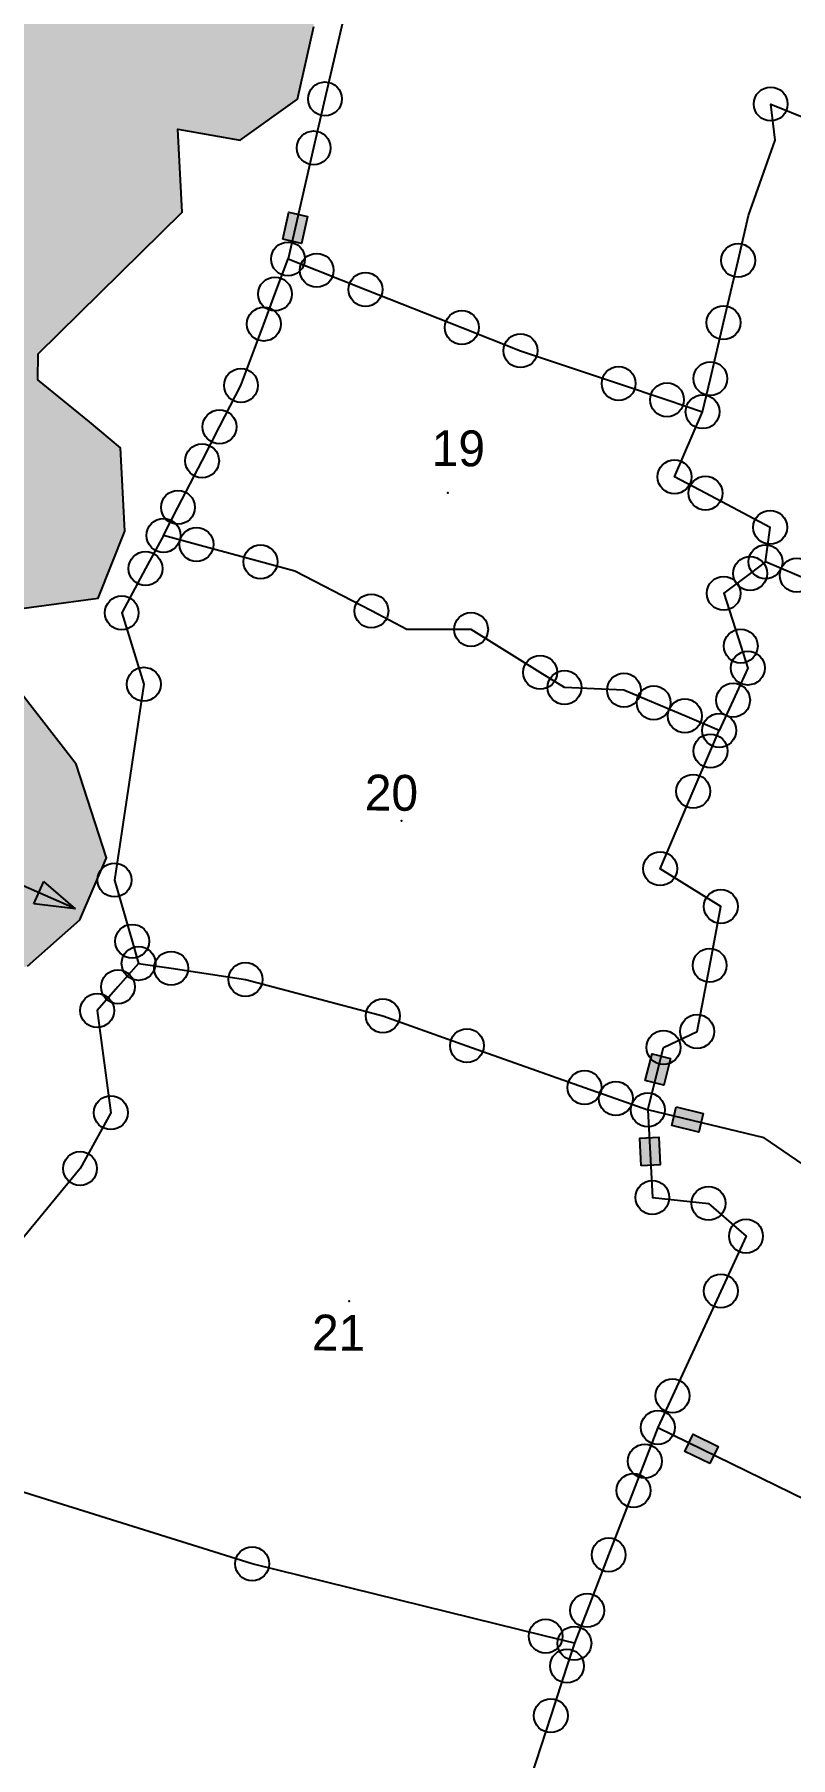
# Model space of a CAD drawing. Header units: metres. Extents: x 268361 to 270570, y 2132729 to 2134736.
# Drawn here: x 268594.1 to 268744.4, y 2134044.1 to 2134386.5 of the extents above; entities that cross this region are included whole.
import ezdxf

# ---------------------------------------------------------------- set-up
doc = ezdxf.new("R2010")
doc.units = ezdxf.units.M
for name, color, linetype in [('POINT_PARCEL', 7, 'Continuous'), ('POLY_HATCH', 12, 'Continuous'), ('POLY_PARCEL', 6, 'Continuous'), ('SYM_ARROW', 1, 'Continuous'), ('SYM_STONE', 1, 'Continuous'), ('TEXT_PARCEL', 7, 'Continuous')]:
    doc.layers.add(name, color=color, linetype=linetype)
doc.styles.add('TEXT_MAP', font='KRDEV050.TTF')

# ---------------------------------------------------------------- blocks, each defined once
blk = doc.blocks.new('STONE')
blk.add_circle((0, 0), 0.851)
blk = doc.blocks.new('STONESQUAREFILLED')
blk.add_hatch(color=256).paths.add_polyline_path([(0.696, -0.481), (0.696, 0.481), (-0.696, 0.481), (-0.696, -0.481)])
blk.add_lwpolyline([(-0.696, 0.481), (0.696, 0.481), (0.696, -0.481), (-0.696, -0.481)], close=True)
blk = doc.blocks.new('ARROWASPECT')
h = blk.add_hatch(color=256)
h.paths.add_polyline_path([(0, -2.013), (0.616, -2.013), (0, 0)])
h.paths.add_polyline_path([(0, 0), (-0.616, -2.013), (0, -2.013)])
for points in [[(0, 0), (-0.616, -2.013)], [(0, 0), (0, -12.13)], [(0, 0), (0.616, -2.013)], [(0.616, -2.013), (-0.616, -2.013)]]:
    blk.add_lwpolyline(points)
blk = doc.blocks.new('HHHH')
at = {"layer": 'POLY_HATCH'}
h = blk.add_hatch(dxfattribs=at)
h.set_pattern_fill('ZIGZAG', color=256, style=0)
h.set_pattern_definition([(0, (0, 0), (3.175, 3.175), [3.175, -3.175]), (90, (3.175, 0), (-3.175, 3.175), [3.175, -3.175])])
h.paths.add_polyline_path([(153.132, 400.8), (140.331, 360.943), (130.405, 331.044), (135.426, 327.817), (142.201, 332.648), (141.782, 334.321), (141.896, 337.66), (144.767, 340.788), (148.159, 345.221), (149.986, 346.785), (153.378, 347.306), (154.422, 350.956), (153.639, 354.085), (150.508, 357.735), (154.161, 358.778), (154.944, 360.863), (154.422, 362.428), (152.884, 363.35), (154.161, 366.86), (160.424, 362.688), (164.86, 363.21), (167.47, 364.513), (169.819, 368.945), (169.297, 372.074), (168.514, 376.506), (166.165, 378.07), (161.729, 379.113), (158.337, 380.678), (167.209, 380.156), (173.211, 381.46), (173.211, 386.935), (170.08, 390.585), (166.165, 393.713), (171.384, 391.627), (178.691, 393.452), (181.301, 395.799), (182.605, 398.927), (181.04, 403.62), (178.169, 407.27), (176.343, 407.792), (171.527, 409.166), (172.95, 411.442), (173.472, 412.745), (173.472, 413.006), (176.603, 411.181), (182.084, 411.963), (183.388, 415.352), (183.127, 419.524), (181.562, 420.827), (178.952, 422.913), (178.952, 424.217), (186.128, 431.386), (185.867, 435.558), (188.999, 435.036), (191.869, 437.122), (192.652, 440.772), (192.652, 441.554), (191.869, 443.118), (189.819, 446.806), (193.174, 447.811), (195.523, 449.115), (198.132, 450.94), (199.698, 454.85), (199.959, 455.893), (202.047, 457.979), (203.351, 460.065), (205.178, 461.368), (206.483, 463.715), (208.049, 469.972), (205.178, 473.361), (202.308, 475.186), (200.481, 475.186), (198.096, 474.605), (185.365, 453.364), (168.904, 427.372)])
h.paths.add_polyline_path([(145.258, 241.851), (143.684, 234.475), (140.942, 230.326), (141.105, 217.824), (141.87, 217.606), (142.658, 212.318), (144.129, 210.306), (144.503, 207.166), (144.395, 203.152), (144.585, 200.142), (145.236, 198.353), (145.236, 196.129), (145.842, 193.003), (144.965, 191.031), (146.023, 188.78), (146.349, 186.882), (146.24, 184.333), (145.318, 181.242), (145.453, 176.713), (146.023, 164.7), (145.589, 160.036), (145.209, 157.107), (146.159, 153.067), (145.779, 148.403), (145.073, 143.847), (146.458, 140.186), (146.675, 137.258), (144.666, 131.346), (145.29, 128.228), (145.453, 123.726), (142.223, 115.238), (141.843, 111.822), (140.839, 102.954), (140.676, 101.49), (139.699, 98.29), (139.428, 97.314), (137.745, 92.758), (135.003, 91.05), (132.713, 82.798), (129.793, 68.087), (132.069, 68.304), (132.286, 70.036), (136.079, 73.177), (136.513, 76.317), (138.788, 79.24), (144.424, 78.266), (145.508, 80.756), (142.799, 84.654), (144.641, 84.654), (147.242, 84.979), (147.08, 87.841), (145.994, 89.251), (146.374, 91.312), (148.817, 92.071), (149.143, 94.945), (148.871, 96.572), (147.216, 98.986), (149.341, 100.18), (149.341, 102.834), (147.23, 104.942), (150.802, 105.753), (151.732, 108.54), (151.333, 109.734), (148.942, 112.388), (149.208, 113.317), (151.333, 112.786), (153.989, 112.388), (155.849, 113.715), (155.45, 116.369), (154.122, 118.89), (152.927, 120.217), (152.396, 124.331), (161.494, 123.999), (162.423, 126.52), (162.025, 129.174), (160.431, 132.226), (159.236, 136.207), (154.72, 138.065), (152.86, 140.321), (154.321, 139.922), (162.955, 138.994), (165.08, 141.382), (164.416, 144.567), (158.582, 149.76), (153.724, 153.258), (154.484, 154.723), (156.601, 155.265), (164.608, 157.624), (164.662, 160.336), (162.545, 161.638), (159.125, 162.939), (157.551, 165.434), (155.434, 166.248), (156.085, 168.2), (155.651, 169.719), (157.849, 170.342), (162.952, 173.162), (163.712, 174.79), (163.387, 176.796), (158.772, 178.477), (153.235, 180.755), (158.311, 182.247), (162.817, 186.097), (163.088, 187.724), (162.219, 189.026), (159.559, 190.273), (155, 191.141), (156.764, 193.772), (158.067, 195.236), (156.927, 197.297), (153.995, 197.459), (152.528, 200.147), (157.849, 200.659), (159.587, 202.774), (160.238, 203.751), (155.597, 205.513), (154.077, 207.52), (152.231, 207.737), (151.905, 209.31), (151.603, 210.577), (153.642, 210.286), (156.085, 211.913), (155.868, 212.889), (153.208, 214.787), (154.185, 214.95), (157.279, 215.818), (158.392, 218.177), (155.407, 220.238), (151.607, 222.19), (156.221, 221.648), (160.292, 221.051), (163.929, 220.943), (165.721, 222.733), (166.264, 224.36), (164.418, 225.553), (160.627, 228.153), (166.074, 230.19), (166.399, 233.064), (165.965, 235.342), (164.336, 235.776), (160.808, 237.403), (158.799, 239.41), (162.518, 243.288), (162.735, 244.86), (161.758, 245.674), (159.98, 246.739), (159.912, 248.982), (158.664, 251.152), (154.972, 252.236), (155.162, 255.463), (156.758, 258.651), (157.985, 259.965), (157.877, 261.266), (157.388, 262.188), (155.162, 263.544), (156.737, 264.195), (159.994, 265.876), (161.269, 268.995), (160.618, 271.761), (160.313, 272.911), (158.823, 271.918), (158.47, 273.099), (160.266, 273.087), (160.129, 273.605), (159.315, 275.015), (154.918, 275.72), (155.135, 276.642), (155.081, 278.757), (152.688, 280.092), (149.445, 281.212), (149.662, 282.459), (149.934, 284.14), (148.522, 286.635), (150.992, 292.086), (151.589, 293.93), (150.667, 296.316), (148.604, 297.184), (143.99, 297.238), (145.021, 299.624), (143.99, 301.577), (142.47, 302.39), (143.474, 303.936), (145.048, 309.902), (145.211, 313.318), (144.017, 317.332), (140.814, 319.501), (137.34, 320.586), (133.16, 320.044), (127.053, 315.895), (134.776, 276.647), (136.002, 276.263), (137.794, 274.527), (140.915, 267.992), (142.869, 264.629), (143.087, 261.213), (143.412, 257.85), (143.222, 254.786), (143.548, 251.477), (143.385, 249.145), (143.494, 246.163)])
at = {"layer": 'POINT_PARCEL'}
for p in [(199.602, 417.42), (197.423, 400.921), (195.001, 376.777)]:
    blk.add_point(p, dxfattribs=at)
at = {"layer": 'POLY_HATCH'}
for points in [[(178.691, 393.452), (181.301, 395.799), (182.605, 398.927), (181.04, 403.62), (178.169, 407.27)], [(176.603, 411.181), (182.084, 411.963), (183.388, 415.352), (183.127, 419.524), (181.562, 420.827), (178.952, 422.913), (178.952, 424.217), (186.128, 431.386), (185.867, 435.558), (188.999, 435.036), (191.869, 437.122), (192.652, 440.772)]]:
    blk.add_lwpolyline(points, dxfattribs=at)
at = {"layer": 'POLY_PARCEL'}
for points in [[(207.749, 463.743), (206.471, 462.466), (205.985, 461.981), (204.711, 459.588), (201.276, 453.137), (200.556, 451.785), (195.771, 444.119), (194.259, 441.697), (193.249, 437.142), (192.702, 434.676), (191.463, 429.088)], [(212.363, 421.603), (212.738, 423.267), (213.374, 426.085), (214.08, 429.219), (214.589, 431.474), (215.892, 435.27), (215.647, 437.087), (217.649, 436.287), (219.447, 435.569), (221.51, 435.514), (223.585, 434.633), (226.233, 433.508), (227.753, 434.05)], [(185.329, 415.149), (186.045, 416.565), (187.235, 418.916), (188.099, 420.625), (189.156, 422.715), (189.156, 422.715), (190.276, 425.809), (190.824, 427.322), (191.463, 429.088)], [(191.463, 429.088), (192.911, 428.532), (195.366, 427.589), (200.226, 425.723), (203.189, 424.586), (208.131, 422.979), (210.569, 422.187), (212.363, 421.603)], [(215.593, 414.092), (215.81, 415.827), (212.544, 417.514), (210.979, 418.322), (212.363, 421.603)], [(185.329, 415.149), (184.445, 413.475), (183.266, 411.244), (184.406, 407.665), (183.022, 397.821), (183.94, 394.753), (184.271, 393.645)], [(213.34, 405.604), (211.607, 406.318), (210.035, 406.966), (208.536, 407.584), (205.55, 407.692), (204.319, 408.441), (200.827, 410.566), (197.598, 410.539), (195.811, 411.449), (191.952, 413.414), (190.216, 413.869), (186.996, 414.713), (185.329, 415.149)], [(215.593, 414.092), (214.823, 413.502), (213.503, 412.492), (214.384, 409.851), (214.752, 408.75), (214.023, 407.127), (213.34, 405.604)], [(234.864, 405.468), (233.104, 406.181), (230.847, 407.095), (229.113, 407.652), (227.807, 408.072), (225.31, 410.024), (220.908, 411.867), (219.166, 412.596), (217.163, 413.434), (215.593, 414.092)], [(209.92, 386.514), (210.68, 389.659), (212.363, 390.473), (212.966, 393.802), (213.503, 396.764), (210.436, 398.635), (212.062, 402.536), (212.909, 404.57), (213.34, 405.604)], [(184.271, 393.645), (183.244, 392.458), (182.208, 391.259), (182.941, 386.134), (181.421, 383.314), (177.974, 379.056), (176.418, 376.402), (174.445, 373.036), (173.088, 371.301), (172.811, 369.768), (172.648, 368.864)], [(184.271, 393.645), (185.91, 393.414), (189.645, 392.886), (196.566, 391.123), (200.806, 389.66), (206.736, 387.613), (208.308, 387.07), (209.92, 386.514)], [(224.333, 380.955), (223.546, 380.494), (221.157, 382.717), (218.714, 383.205), (215.783, 385.158), (209.92, 386.514)], [(209.92, 386.514), (210.192, 382.121), (213.014, 381.849), (214.914, 380.222), (213.669, 377.453), (211.292, 372.17), (210.572, 370.569)], [(210.572, 370.569), (209.933, 368.876), (209.376, 367.397), (208.154, 364.154), (207.099, 361.355), (206.473, 359.695)], [(210.572, 370.569), (218.796, 366.637), (219.881, 368.047), (223.899, 366.745), (224.387, 365.769), (228.458, 365.118), (230.964, 363.96), (236.546, 361.381), (238.231, 360.602), (239.11, 360.196)], [(206.473, 359.695), (205.025, 360.038), (190.242, 363.545), (174.929, 368.174), (174.033, 368.445), (172.648, 368.864)], [(206.473, 359.695), (206.11, 358.55), (205.318, 356.049), (204.338, 352.953), (203.243, 351.532), (202.735, 348.755), (201.967, 344.563), (200.665, 345.268), (199.711, 341.909), (198.438, 337.423)]]:
    blk.add_lwpolyline(points, dxfattribs=at)
at = {"layer": 'SYM_ARROW', "rotation": 246.807962573171}
blk.add_blockref('ARROWASPECT', (181.077, 396.355), dxfattribs=at)
at = {"layer": 'SYM_STONE'}
for p in [(193.249, 437.142), (215.647, 437.087), (192.702, 434.676), (191.463, 429.088), (192.911, 428.532), (214.08, 429.219), (195.366, 427.589), (190.824, 427.322), (190.276, 425.809), (213.374, 426.085), (200.226, 425.723), (203.189, 424.586), (212.738, 423.267), (189.156, 422.715), (208.131, 422.979), (210.569, 422.187), (212.363, 421.603), (188.099, 420.625), (187.235, 418.916), (210.979, 418.322), (212.544, 417.514), (186.045, 416.565), (215.81, 415.827), (185.329, 415.149), (186.996, 414.713), (190.216, 413.869), (215.593, 414.092), (184.445, 413.475), (214.823, 413.502), (217.163, 413.434), (213.503, 412.492), (183.266, 411.244), (195.811, 411.449), (200.827, 410.566), (214.384, 409.851), (214.752, 408.75), (184.406, 407.665), (204.319, 408.441), (205.55, 407.692), (208.536, 407.584), (210.035, 406.966), (214.023, 407.127), (211.607, 406.318), (213.34, 405.604), (212.909, 404.57), (212.062, 402.536), (210.436, 398.635), (183.022, 397.821), (213.503, 396.764), (183.94, 394.753), (212.966, 393.802), (184.271, 393.645), (185.91, 393.414), (183.244, 392.458), (189.645, 392.886), (182.208, 391.259), (196.566, 391.123), (212.363, 390.473), (200.806, 389.66), (210.68, 389.659), (206.736, 387.613), (208.308, 387.07), (182.941, 386.134), (209.92, 386.514), (181.421, 383.314), (210.192, 382.121), (213.014, 381.849), (214.914, 380.222), (213.669, 377.453), (211.292, 372.17), (210.572, 370.569), (209.933, 368.876), (209.376, 367.397), (190.242, 363.545), (208.154, 364.154), (207.099, 361.355), (205.025, 360.038), (206.473, 359.695), (206.11, 358.55), (205.318, 356.049)]:
    blk.add_blockref('STONE', p, dxfattribs=at)
for p, rotation in [((191.81, 430.653), 77.49909861480108), ((210.413, 388.552), 256.4174525830877), ((211.919, 386.051), 346.9783435566251), ((210.049, 384.432), 93.53553139159122), ((212.771, 369.517), 154.4473740081249)]:
    blk.add_blockref('STONESQUAREFILLED', p, dxfattribs=dict(at, rotation=rotation))
at = {"layer": 'TEXT_PARCEL', "style": 'TEXT_MAP'}
for s, p in [('19', (198.769, 418.759)), ('20', (195.56, 401.43)), ('21', (193.15, 374.288))]:
    blk.add_text(s, height=1.8, dxfattribs=at).set_placement(p)

msp = doc.modelspace()

# ---------------------------------------------------------------- block references
at = {"xscale": 3.955798169915345, "yscale": 3.955798169915345, "zscale": 3.955798169915345, "rotation": 359.4893406137653}
msp.add_blockref('HHHH', (267871.99, 2132651.28), dxfattribs=at)

doc.saveas('drawing.dxf')
